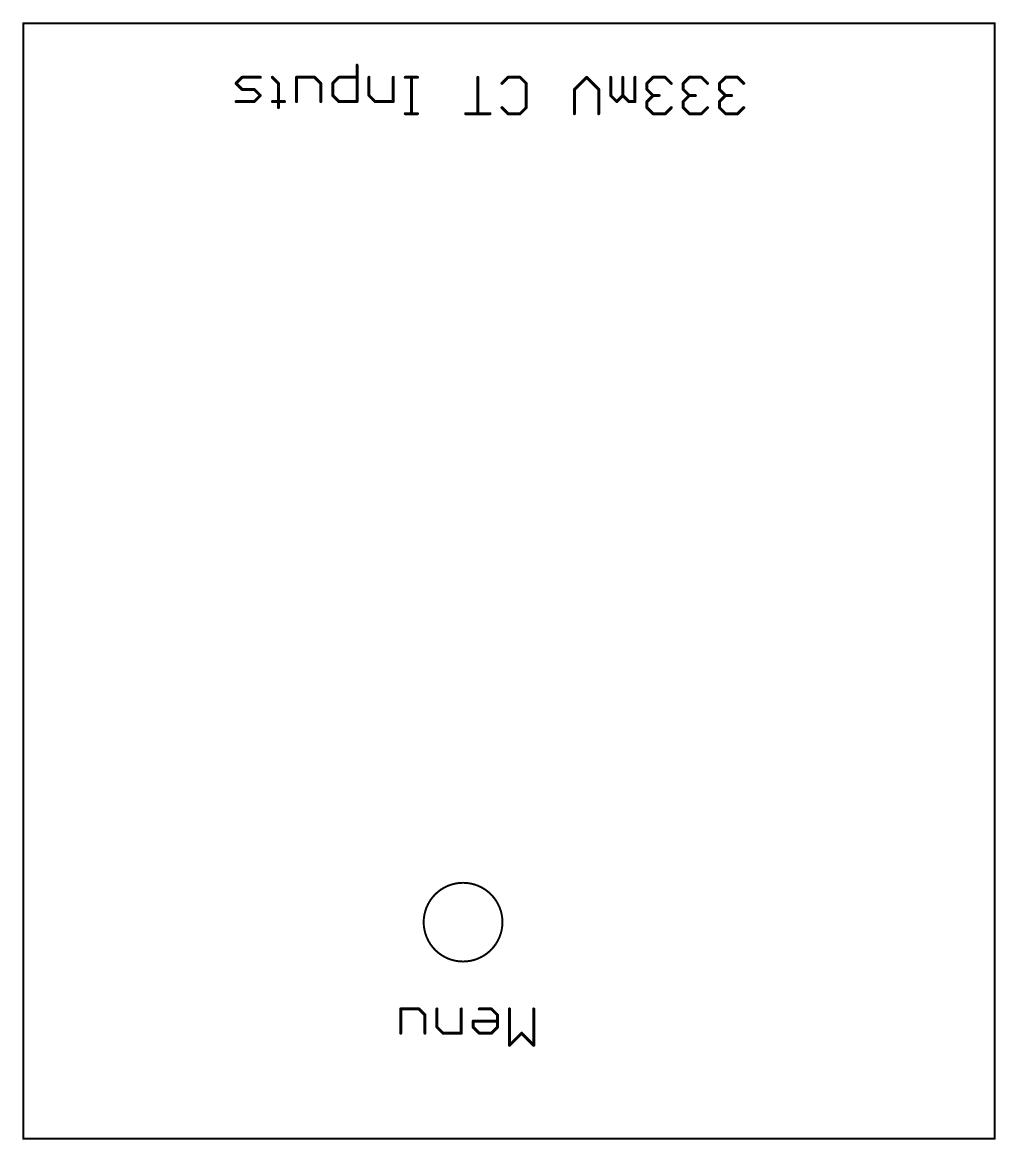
# Model space of a CAD drawing. Extents: x 1 to 175, y -47 to 184.
# Drawn here: x 9.9 to 84.1, y 97.9 to 183.1 of the extents above; entities that cross this region are included whole.
import ezdxf

# ---------------------------------------------------------------- set-up
doc = ezdxf.new("R2010")
doc.units = 0
doc.layers.add('20', color=53, linetype='CONTINUOUS')

msp = doc.modelspace()

# ---------------------------------------------------------------- linework, layer by layer
at = {"layer": '20'}
for points, const_width in [([(10, 98), (10, 183)], 0.15), ([(10, 183), (84, 183)], 0.15), ([(84, 98), (84, 183)], 0.15), ([(35.4205, 179.8103), (35.4205, 177.0365)], 0.2286), ([(26.6674, 178.8857), (26.2051, 178.4234)], 0.2286), ([(28.0542, 178.8857), (26.6674, 178.8857)], 0.2286), ([(29.4335, 178.4234), (28.9712, 178.8857)], 0.2286), ([(32.1959, 178.8857), (30.809, 178.8857)], 0.2286), ([(30.809, 178.8857), (30.809, 177.0365)], 0.2286), ([(32.6582, 178.4234), (32.1959, 178.8857)], 0.2286), ([(33.5714, 178.4234), (34.0337, 178.8857)], 0.2286), ([(34.0337, 178.8857), (35.4205, 178.8857)], 0.2286), ([(36.3337, 177.4988), (36.3337, 178.8857)], 0.2286), ([(38.1829, 178.8857), (38.1829, 177.0365)], 0.2286), ([(40.0245, 178.8857), (39.0999, 178.8857)], 0.2286), ([(39.5622, 178.8857), (39.5622, 176.1119)], 0.2286), ([(44.6246, 178.8857), (44.6246, 176.1119)], 0.2286), ([(46.9247, 178.8857), (46.4624, 178.4234)], 0.2286), ([(47.8493, 178.8857), (46.9247, 178.8857)], 0.2286), ([(48.3115, 178.4234), (47.8493, 178.8857)], 0.2286), ([(52.9117, 178.8857), (51.9871, 177.9611)], 0.2286), ([(53.8363, 177.9611), (52.9117, 178.8857)], 0.2286), ([(54.7494, 177.4988), (54.7494, 178.8857)], 0.2286), ([(55.674, 177.4988), (55.674, 178.8857)], 0.2286), ([(56.5986, 178.8857), (56.5986, 177.0365)], 0.2286), ([(57.5118, 178.4234), (57.9741, 178.8857)], 0.2286), ([(57.9741, 178.8857), (58.8987, 178.8857)], 0.2286), ([(58.8987, 178.8857), (59.361, 178.4234)], 0.2286), ([(60.2742, 178.4234), (60.7365, 178.8857)], 0.2286), ([(60.7365, 178.8857), (61.661, 178.8857)], 0.2286), ([(61.661, 178.8857), (62.1233, 178.4234)], 0.2286), ([(63.0365, 178.4234), (63.4988, 178.8857)], 0.2286), ([(63.4988, 178.8857), (64.4234, 178.8857)], 0.2286), ([(64.4234, 178.8857), (64.8857, 178.4234)], 0.2286), ([(26.2051, 178.4234), (26.6674, 177.9611)], 0.2286), ([(26.6674, 177.9611), (27.592, 177.9611)], 0.2286), ([(27.592, 177.9611), (28.0542, 177.4988)], 0.2286), ([(29.4335, 176.5742), (29.4335, 178.4234)], 0.2286), ([(32.6582, 177.0365), (32.6582, 178.4234)], 0.2286), ([(33.5714, 177.4988), (33.5714, 178.4234)], 0.2286), ([(48.3115, 176.5742), (48.3115, 178.4234)], 0.2286), ([(51.9871, 177.9611), (51.9871, 176.1119)], 0.2286), ([(53.8363, 176.1119), (53.8363, 177.9611)], 0.2286), ([(57.5118, 177.9611), (57.5118, 178.4234)], 0.2286), ([(57.9741, 177.4988), (57.5118, 177.9611)], 0.2286), ([(60.2742, 177.9611), (60.2742, 178.4234)], 0.2286), ([(60.7365, 177.4988), (60.2742, 177.9611)], 0.2286), ([(63.0365, 177.9611), (63.0365, 178.4234)], 0.2286), ([(63.4988, 177.4988), (63.0365, 177.9611)], 0.2286), ([(27.592, 177.0365), (26.2051, 177.0365)], 0.2286), ([(28.0542, 177.4988), (27.592, 177.0365)], 0.2286), ([(29.8958, 177.0365), (28.9712, 177.0365)], 0.2286), ([(34.0337, 177.0365), (33.5714, 177.4988)], 0.2286), ([(35.4205, 177.0365), (34.0337, 177.0365)], 0.2286), ([(36.796, 177.0365), (36.3337, 177.4988)], 0.2286), ([(38.1829, 177.0365), (36.796, 177.0365)], 0.2286), ([(55.2117, 177.0365), (54.7494, 177.4988)], 0.2286), ([(55.674, 177.4988), (55.2117, 177.0365)], 0.2286), ([(56.1363, 177.0365), (55.674, 177.4988)], 0.2286), ([(56.5986, 177.0365), (56.1363, 177.0365)], 0.2286), ([(57.5118, 177.0365), (57.9741, 177.4988)], 0.2286), ([(57.5118, 176.5742), (57.5118, 177.0365)], 0.2286), ([(57.9741, 177.4988), (58.4364, 177.4988)], 0.2286), ([(60.2742, 177.0365), (60.7365, 177.4988)], 0.2286), ([(60.2742, 176.5742), (60.2742, 177.0365)], 0.2286), ([(60.7365, 177.4988), (61.1988, 177.4988)], 0.2286), ([(63.0365, 177.0365), (63.4988, 177.4988)], 0.2286), ([(63.0365, 176.5742), (63.0365, 177.0365)], 0.2286), ([(63.4988, 177.4988), (63.9611, 177.4988)], 0.2286), ([(46.4624, 176.5742), (46.9247, 176.1119)], 0.2286), ([(47.8493, 176.1119), (48.3115, 176.5742)], 0.2286), ([(57.9741, 176.1119), (57.5118, 176.5742)], 0.2286), ([(59.361, 176.5742), (58.8987, 176.1119)], 0.2286), ([(60.7365, 176.1119), (60.2742, 176.5742)], 0.2286), ([(62.1233, 176.5742), (61.661, 176.1119)], 0.2286), ([(63.4988, 176.1119), (63.0365, 176.5742)], 0.2286), ([(64.8857, 176.5742), (64.4234, 176.1119)], 0.2286), ([(40.0245, 176.1119), (39.0999, 176.1119)], 0.2286), ([(45.5492, 176.1119), (43.7, 176.1119)], 0.2286), ([(46.9247, 176.1119), (47.8493, 176.1119)], 0.2286), ([(58.8987, 176.1119), (57.9741, 176.1119)], 0.2286), ([(61.661, 176.1119), (60.7365, 176.1119)], 0.2286), ([(64.4234, 176.1119), (63.4988, 176.1119)], 0.2286), ([(40.1363, 107.8857), (38.7494, 107.8857)], 0.2286), ([(38.7494, 107.8857), (38.7494, 106.0365)], 0.2286), ([(40.5986, 107.4234), (40.1363, 107.8857)], 0.2286), ([(40.5986, 106.0365), (40.5986, 107.4234)], 0.2286), ([(41.5118, 106.4988), (41.5118, 107.8857)], 0.2286), ([(43.361, 107.8857), (43.361, 106.0365)], 0.2286), ([(44.7365, 107.8857), (45.661, 107.8857)], 0.2286), ([(45.661, 107.8857), (46.1233, 107.4234)], 0.2286), ([(46.1233, 107.4234), (46.1233, 106.4988)], 0.2286), ([(47.0365, 105.1119), (47.0365, 107.8857)], 0.2286), ([(48.8857, 107.8857), (48.8857, 105.1119)], 0.2286), ([(41.9741, 106.0365), (41.5118, 106.4988)], 0.2286), ([(44.2742, 106.4988), (44.2742, 106.9611)], 0.2286), ([(44.2742, 106.9611), (46.1233, 106.9611)], 0.2286), ([(44.7365, 106.0365), (44.2742, 106.4988)], 0.2286), ([(46.1233, 106.4988), (45.661, 106.0365)], 0.2286), ([(43.361, 106.0365), (41.9741, 106.0365)], 0.2286), ([(45.661, 106.0365), (44.7365, 106.0365)], 0.2286), ([(47.9611, 106.0365), (47.0365, 105.1119)], 0.2286), ([(48.8857, 105.1119), (47.9611, 106.0365)], 0.2286), ([(10, 98), (84, 98)], 0.15)]:
    msp.add_lwpolyline(points, dxfattribs=dict(at, const_width=const_width))
for points, const_width in [([(10.0375, 183, 1), (9.9625, 183)], 0.075), ([(10, 183.0375, 1), (10, 182.9625)], 0.075), ([(84.0375, 183, 1), (83.9625, 183)], 0.075), ([(84, 182.9625, 1), (84, 183.0375)], 0.075), ([(35.4777, 179.8103, 1), (35.3634, 179.8103)], 0.1143), ([(26.6674, 178.9429, 1), (26.6674, 178.8286)], 0.1143), ([(26.7078, 178.8453, 1), (26.6269, 178.9261)], 0.1143), ([(28.0542, 178.8286, 1), (28.0542, 178.9429)], 0.1143), ([(29.0116, 178.9261, 1), (28.9308, 178.8453)], 0.1143), ([(30.8661, 178.8857, 1), (30.7518, 178.8857)], 0.1143), ([(30.809, 178.9429, 1), (30.809, 178.8286)], 0.1143), ([(32.2363, 178.9261, 1), (32.1555, 178.8453)], 0.1143), ([(32.1959, 178.8286, 1), (32.1959, 178.9429)], 0.1143), ([(34.0337, 178.9429, 1), (34.0337, 178.8286)], 0.1143), ([(34.0741, 178.8453, 1), (33.9932, 178.9261)], 0.1143), ([(35.4205, 178.8286, 1), (35.4205, 178.9429)], 0.1143), ([(36.3909, 178.8857, 1), (36.2766, 178.8857)], 0.1143), ([(38.24, 178.8857, 1), (38.1257, 178.8857)], 0.1143), ([(39.0999, 178.9429, 1), (39.0999, 178.8286)], 0.1143), ([(39.6193, 178.8857, 1), (39.505, 178.8857)], 0.1143), ([(40.0245, 178.8286, 1), (40.0245, 178.9429)], 0.1143), ([(44.6817, 178.8857, 1), (44.5674, 178.8857)], 0.1143), ([(46.9247, 178.9429, 1), (46.9247, 178.8286)], 0.1143), ([(46.9651, 178.8453, 1), (46.8842, 178.9261)], 0.1143), ([(47.8897, 178.9261, 1), (47.8088, 178.8453)], 0.1143), ([(47.8493, 178.8286, 1), (47.8493, 178.9429)], 0.1143), ([(52.9521, 178.9261, 1), (52.8713, 178.8453)], 0.1143), ([(52.9521, 178.8453, 1), (52.8713, 178.9261)], 0.1143), ([(54.8066, 178.8857, 1), (54.6923, 178.8857)], 0.1143), ([(55.7312, 178.8857, 1), (55.6169, 178.8857)], 0.1143), ([(56.6558, 178.8857, 1), (56.5415, 178.8857)], 0.1143), ([(57.9741, 178.9429, 1), (57.9741, 178.8286)], 0.1143), ([(58.0145, 178.8453, 1), (57.9337, 178.9261)], 0.1143), ([(58.9391, 178.9261, 1), (58.8583, 178.8453)], 0.1143), ([(58.8987, 178.8286, 1), (58.8987, 178.9429)], 0.1143), ([(60.7365, 178.9429, 1), (60.7365, 178.8286)], 0.1143), ([(60.7769, 178.8453, 1), (60.696, 178.9261)], 0.1143), ([(61.7015, 178.9261, 1), (61.6206, 178.8453)], 0.1143), ([(61.661, 178.8286, 1), (61.661, 178.9429)], 0.1143), ([(63.4988, 178.9429, 1), (63.4988, 178.8286)], 0.1143), ([(63.5392, 178.8453, 1), (63.4584, 178.9261)], 0.1143), ([(64.4638, 178.9261, 1), (64.383, 178.8453)], 0.1143), ([(64.4234, 178.8286, 1), (64.4234, 178.9429)], 0.1143), ([(26.2455, 178.4638, 1), (26.1647, 178.383)], 0.1143), ([(26.1647, 178.4638, 1), (26.2455, 178.383)], 0.1143), ([(26.6674, 178.0183, 1), (26.6674, 177.904)], 0.1143), ([(26.6269, 177.9207, 1), (26.7078, 178.0015)], 0.1143), ([(27.6324, 178.0015, 1), (27.5515, 177.9207)], 0.1143), ([(27.592, 177.904, 1), (27.592, 178.0183)], 0.1143), ([(29.4907, 178.4234, 1), (29.3764, 178.4234)], 0.1143), ([(29.3931, 178.383, 1), (29.4739, 178.4638)], 0.1143), ([(32.7153, 178.4234, 1), (32.601, 178.4234)], 0.1143), ([(32.6178, 178.383, 1), (32.6986, 178.4638)], 0.1143), ([(33.5309, 178.4638, 1), (33.6118, 178.383)], 0.1143), ([(33.6285, 178.4234, 1), (33.5142, 178.4234)], 0.1143), ([(46.422, 178.4638, 1), (46.5028, 178.383)], 0.1143), ([(48.3687, 178.4234, 1), (48.2544, 178.4234)], 0.1143), ([(48.2711, 178.383, 1), (48.352, 178.4638)], 0.1143), ([(52.0442, 177.9611, 1), (51.9299, 177.9611)], 0.1143), ([(51.9467, 178.0015, 1), (52.0275, 177.9207)], 0.1143), ([(53.8934, 177.9611, 1), (53.7791, 177.9611)], 0.1143), ([(53.7959, 177.9207, 1), (53.8767, 178.0015)], 0.1143), ([(57.4714, 178.4638, 1), (57.5522, 178.383)], 0.1143), ([(57.5522, 178.0015, 1), (57.4714, 177.9207)], 0.1143), ([(57.569, 178.4234, 1), (57.4547, 178.4234)], 0.1143), ([(57.4547, 177.9611, 1), (57.569, 177.9611)], 0.1143), ([(59.3206, 178.383, 1), (59.4014, 178.4638)], 0.1143), ([(60.3313, 178.4234, 1), (60.217, 178.4234)], 0.1143), ([(60.217, 177.9611, 1), (60.3313, 177.9611)], 0.1143), ([(60.2338, 178.4638, 1), (60.3146, 178.383)], 0.1143), ([(60.3146, 178.0015, 1), (60.2338, 177.9207)], 0.1143), ([(62.0829, 178.383, 1), (62.1638, 178.4638)], 0.1143), ([(63.0937, 178.4234, 1), (62.9794, 178.4234)], 0.1143), ([(62.9961, 178.4638, 1), (63.0769, 178.383)], 0.1143), ([(63.0769, 178.0015, 1), (62.9961, 177.9207)], 0.1143), ([(62.9794, 177.9611, 1), (63.0937, 177.9611)], 0.1143), ([(64.8453, 178.383, 1), (64.9261, 178.4638)], 0.1143), ([(26.2051, 177.0937, 1), (26.2051, 176.9794)], 0.1143), ([(27.5515, 177.0769, 1), (27.6324, 176.9961)], 0.1143), ([(27.592, 176.9794, 1), (27.592, 177.0937)], 0.1143), ([(28.0947, 177.4584, 1), (28.0138, 177.5392)], 0.1143), ([(28.0138, 177.4584, 1), (28.0947, 177.5392)], 0.1143), ([(28.9712, 177.0937, 1), (28.9712, 176.9794)], 0.1143), ([(29.8958, 176.9794, 1), (29.8958, 177.0937)], 0.1143), ([(33.6118, 177.5392, 1), (33.5309, 177.4584)], 0.1143), ([(33.5142, 177.4988, 1), (33.6285, 177.4988)], 0.1143), ([(34.0337, 177.0937, 1), (34.0337, 176.9794)], 0.1143), ([(33.9932, 176.9961, 1), (34.0741, 177.0769)], 0.1143), ([(35.4205, 176.9794, 1), (35.4205, 177.0937)], 0.1143), ([(36.3741, 177.5392, 1), (36.2933, 177.4584)], 0.1143), ([(36.2766, 177.4988, 1), (36.3909, 177.4988)], 0.1143), ([(36.796, 177.0937, 1), (36.796, 176.9794)], 0.1143), ([(36.7556, 176.9961, 1), (36.8364, 177.0769)], 0.1143), ([(38.1829, 176.9794, 1), (38.1829, 177.0937)], 0.1143), ([(54.7899, 177.5392, 1), (54.709, 177.4584)], 0.1143), ([(54.6923, 177.4988, 1), (54.8066, 177.4988)], 0.1143), ([(55.1713, 177.0769, 1), (55.2521, 176.9961)], 0.1143), ([(55.1713, 176.9961, 1), (55.2521, 177.0769)], 0.1143), ([(55.7144, 177.5392, 1), (55.6336, 177.4584)], 0.1143), ([(55.6169, 177.4988, 1), (55.7312, 177.4988)], 0.1143), ([(55.7144, 177.4584, 1), (55.6336, 177.5392)], 0.1143), ([(56.1363, 177.0937, 1), (56.1363, 176.9794)], 0.1143), ([(56.0959, 176.9961, 1), (56.1767, 177.0769)], 0.1143), ([(56.5986, 176.9794, 1), (56.5986, 177.0937)], 0.1143), ([(57.4714, 177.0769, 1), (57.5522, 176.9961)], 0.1143), ([(57.569, 177.0365, 1), (57.4547, 177.0365)], 0.1143), ([(57.9741, 177.556, 1), (57.9741, 177.4417)], 0.1143), ([(58.0145, 177.4584, 1), (57.9337, 177.5392)], 0.1143), ([(57.9337, 177.4584, 1), (58.0145, 177.5392)], 0.1143), ([(58.4364, 177.4417, 1), (58.4364, 177.556)], 0.1143), ([(60.3313, 177.0365, 1), (60.217, 177.0365)], 0.1143), ([(60.2338, 177.0769, 1), (60.3146, 176.9961)], 0.1143), ([(60.7365, 177.556, 1), (60.7365, 177.4417)], 0.1143), ([(60.7769, 177.4584, 1), (60.696, 177.5392)], 0.1143), ([(60.696, 177.4584, 1), (60.7769, 177.5392)], 0.1143), ([(61.1988, 177.4417, 1), (61.1988, 177.556)], 0.1143), ([(63.0937, 177.0365, 1), (62.9794, 177.0365)], 0.1143), ([(62.9961, 177.0769, 1), (63.0769, 176.9961)], 0.1143), ([(63.4988, 177.556, 1), (63.4988, 177.4417)], 0.1143), ([(63.5392, 177.4584, 1), (63.4584, 177.5392)], 0.1143), ([(63.4584, 177.4584, 1), (63.5392, 177.5392)], 0.1143), ([(63.9611, 177.4417, 1), (63.9611, 177.556)], 0.1143), ([(29.3764, 176.5742, 1), (29.4907, 176.5742)], 0.1143), ([(30.7518, 177.0365, 1), (30.8661, 177.0365)], 0.1143), ([(32.601, 177.0365, 1), (32.7153, 177.0365)], 0.1143), ([(35.3634, 177.0365, 1), (35.4777, 177.0365)], 0.1143), ([(38.1257, 177.0365, 1), (38.24, 177.0365)], 0.1143), ([(46.5028, 176.6146, 1), (46.422, 176.5338)], 0.1143), ([(48.2544, 176.5742, 1), (48.3687, 176.5742)], 0.1143), ([(48.352, 176.5338, 1), (48.2711, 176.6146)], 0.1143), ([(56.5415, 177.0365, 1), (56.6558, 177.0365)], 0.1143), ([(57.5522, 176.6146, 1), (57.4714, 176.5338)], 0.1143), ([(57.4547, 176.5742, 1), (57.569, 176.5742)], 0.1143), ([(59.4014, 176.5338, 1), (59.3206, 176.6146)], 0.1143), ([(60.217, 176.5742, 1), (60.3313, 176.5742)], 0.1143), ([(60.3146, 176.6146, 1), (60.2338, 176.5338)], 0.1143), ([(62.1638, 176.5338, 1), (62.0829, 176.6146)], 0.1143), ([(63.0769, 176.6146, 1), (62.9961, 176.5338)], 0.1143), ([(62.9794, 176.5742, 1), (63.0937, 176.5742)], 0.1143), ([(64.9261, 176.5338, 1), (64.8453, 176.6146)], 0.1143), ([(39.0999, 176.1691, 1), (39.0999, 176.0548)], 0.1143), ([(39.505, 176.1119, 1), (39.6193, 176.1119)], 0.1143), ([(40.0245, 176.0548, 1), (40.0245, 176.1691)], 0.1143), ([(43.7, 176.1691, 1), (43.7, 176.0548)], 0.1143), ([(44.5674, 176.1119, 1), (44.6817, 176.1119)], 0.1143), ([(45.5492, 176.0548, 1), (45.5492, 176.1691)], 0.1143), ([(46.9247, 176.1691, 1), (46.9247, 176.0548)], 0.1143), ([(46.8842, 176.0715, 1), (46.9651, 176.1523)], 0.1143), ([(47.8088, 176.1523, 1), (47.8897, 176.0715)], 0.1143), ([(47.8493, 176.0548, 1), (47.8493, 176.1691)], 0.1143), ([(51.9299, 176.1119, 1), (52.0442, 176.1119)], 0.1143), ([(53.7791, 176.1119, 1), (53.8934, 176.1119)], 0.1143), ([(57.9741, 176.1691, 1), (57.9741, 176.0548)], 0.1143), ([(57.9337, 176.0715, 1), (58.0145, 176.1523)], 0.1143), ([(58.8583, 176.1523, 1), (58.9391, 176.0715)], 0.1143), ([(58.8987, 176.0548, 1), (58.8987, 176.1691)], 0.1143), ([(60.7365, 176.1691, 1), (60.7365, 176.0548)], 0.1143), ([(60.696, 176.0715, 1), (60.7769, 176.1523)], 0.1143), ([(61.6206, 176.1523, 1), (61.7015, 176.0715)], 0.1143), ([(61.661, 176.0548, 1), (61.661, 176.1691)], 0.1143), ([(63.4988, 176.1691, 1), (63.4988, 176.0548)], 0.1143), ([(63.4584, 176.0715, 1), (63.5392, 176.1523)], 0.1143), ([(64.383, 176.1523, 1), (64.4638, 176.0715)], 0.1143), ([(64.4234, 176.0548, 1), (64.4234, 176.1691)], 0.1143), ([(43.5, 111.5, 1), (43.5, 117.5, 1), (43.5, 111.5)], 0.15), ([(38.7494, 107.9428, 1), (38.7494, 107.8286)], 0.1143), ([(38.8066, 107.8857, 1), (38.6923, 107.8857)], 0.1143), ([(40.1767, 107.9261, 1), (40.0959, 107.8453)], 0.1143), ([(40.1363, 107.8286, 1), (40.1363, 107.9428)], 0.1143), ([(40.6558, 107.4234, 1), (40.5415, 107.4234)], 0.1143), ([(40.5582, 107.383, 1), (40.639, 107.4638)], 0.1143), ([(41.569, 107.8857, 1), (41.4547, 107.8857)], 0.1143), ([(43.4181, 107.8857, 1), (43.3038, 107.8857)], 0.1143), ([(44.7365, 107.9428, 1), (44.7365, 107.8286)], 0.1143), ([(45.7015, 107.9261, 1), (45.6206, 107.8453)], 0.1143), ([(45.661, 107.8286, 1), (45.661, 107.9428)], 0.1143), ([(46.1805, 107.4234, 1), (46.0662, 107.4234)], 0.1143), ([(46.0829, 107.383, 1), (46.1638, 107.4638)], 0.1143), ([(47.0937, 107.8857, 1), (46.9794, 107.8857)], 0.1143), ([(48.9428, 107.8857, 1), (48.8285, 107.8857)], 0.1143), ([(41.5522, 106.5392, 1), (41.4714, 106.4584)], 0.1143), ([(41.4547, 106.4988, 1), (41.569, 106.4988)], 0.1143), ([(44.3313, 106.9611, 1), (44.217, 106.9611)], 0.1143), ([(44.217, 106.4988, 1), (44.3313, 106.4988)], 0.1143), ([(44.2742, 107.0183, 1), (44.2742, 106.904)], 0.1143), ([(44.3146, 106.5392, 1), (44.2338, 106.4584)], 0.1143), ([(46.0662, 106.4988, 1), (46.1805, 106.4988)], 0.1143), ([(46.1638, 106.4584, 1), (46.0829, 106.5392)], 0.1143), ([(46.1233, 106.904, 1), (46.1233, 107.0183)], 0.1143), ([(38.6923, 106.0365, 1), (38.8066, 106.0365)], 0.1143), ([(40.5415, 106.0365, 1), (40.6558, 106.0365)], 0.1143), ([(41.9741, 106.0937, 1), (41.9741, 105.9794)], 0.1143), ([(41.9337, 105.9961, 1), (42.0145, 106.0769)], 0.1143), ([(43.3038, 106.0365, 1), (43.4181, 106.0365)], 0.1143), ([(43.361, 105.9794, 1), (43.361, 106.0937)], 0.1143), ([(44.7365, 106.0937, 1), (44.7365, 105.9794)], 0.1143), ([(44.696, 105.9961, 1), (44.7769, 106.0769)], 0.1143), ([(45.6206, 106.0769, 1), (45.7015, 105.9961)], 0.1143), ([(45.661, 105.9794, 1), (45.661, 106.0937)], 0.1143), ([(48.0015, 106.0769, 1), (47.9207, 105.9961)], 0.1143), ([(48.0015, 105.9961, 1), (47.9207, 106.0769)], 0.1143), ([(46.9961, 105.1523, 1), (47.0769, 105.0715)], 0.1143), ([(46.9794, 105.1119, 1), (47.0937, 105.1119)], 0.1143), ([(48.8285, 105.1119, 1), (48.9428, 105.1119)], 0.1143), ([(48.8453, 105.0715, 1), (48.9261, 105.1523)], 0.1143), ([(10, 98.0375, 1), (10, 97.9625)], 0.075), ([(9.9625, 98, 1), (10.0375, 98)], 0.075), ([(83.9625, 98, 1), (84.0375, 98)], 0.075), ([(84, 97.9625, 1), (84, 98.0375)], 0.075)]:
    msp.add_lwpolyline(points, format="xyb", dxfattribs=dict(at, const_width=const_width))

doc.saveas('drawing.dxf')
